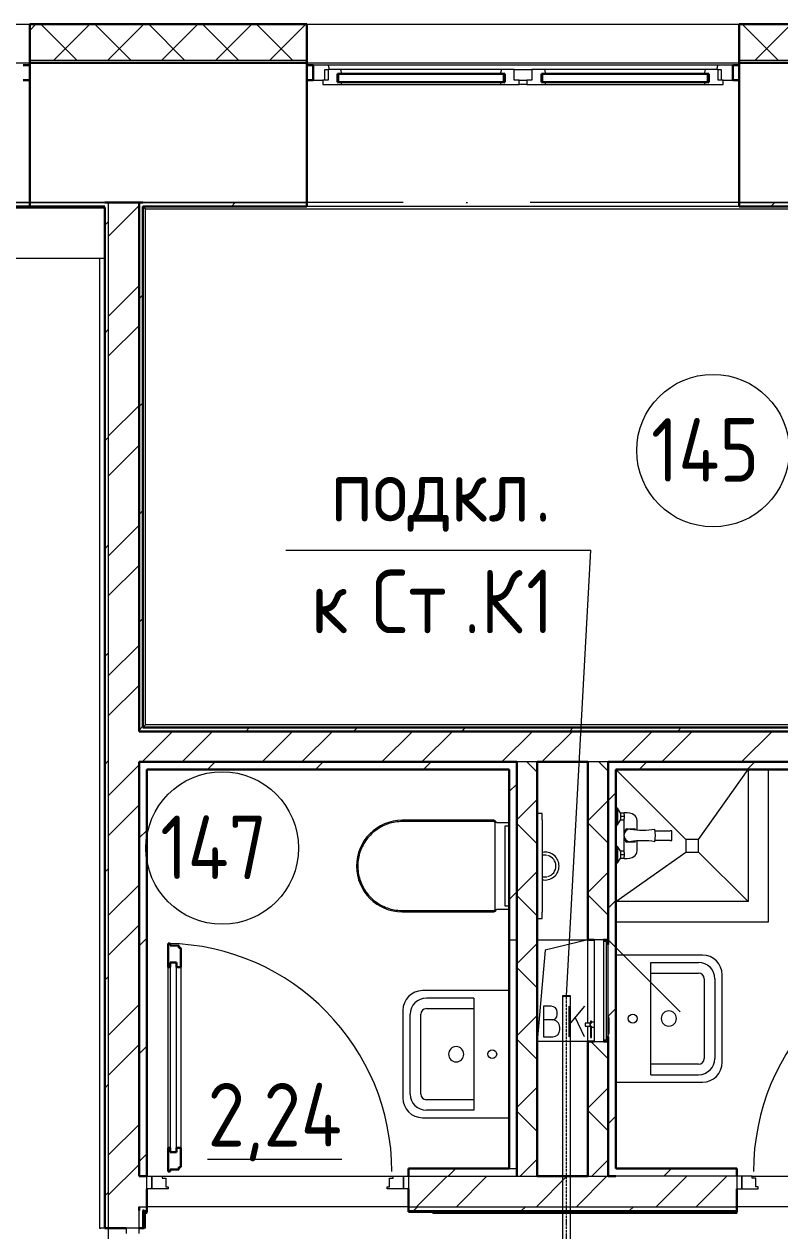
# Model space of a CAD drawing. Header units: millimetres. Extents: x -88595 to 880822, y -1054509 to -148035.
# Drawn here: x 167121 to 170093, y -239897 to -235150 of the extents above; entities that cross this region are included whole.
import ezdxf

# ---------------------------------------------------------------- set-up
doc = ezdxf.new("R2010")
doc.units = ezdxf.units.MM
doc.linetypes.add('$0$ADSK_Осевая', pattern=[14, 10, -2, 0, -2])
doc.linetypes.add('ADSK_Линия сетки', pattern=[25, 20, -2.5, 0, -2.5])
for name, color, linetype, lineweight in [('_ Окна', 7, 'Continuous', 30), ('Аннотация', 7, 'Continuous', 20), ('Двери', 7, 'Continuous', 9), ('Марки помещений', 7, 'Continuous', 20), ('Обобщенные модели', 7, 'Continuous', 18), ('Оборудование', 7, 'Continuous', 18), ('Ограждение', 7, 'Continuous', 9), ('Окна', 7, 'Continuous', 9), ('Оси', 7, 'Continuous', 9), ('Перекрытие', 7, 'Continuous', 18), ('Сантехника', 7, 'Continuous', 18), ('Стены внутренние', 7, 'Continuous', 18), ('Стены наружные', 7, 'Continuous', 18), ('Стены штриховка', 7, 'Continuous', 9), ('Трубопровод', 7, 'Continuous', 18)]:
    doc.layers.add(name, color=color, linetype=linetype, lineweight=lineweight)
doc.layers.add('Двери открывание', color=7, linetype='Continuous', lineweight=9, true_color=0xc0c0c0)
doc.layers.add('П4', color=1, linetype='Continuous')
doc.styles.add('$1$GOST Common', font='GOST_Common.ttf', dxfattribs={"width": 0.9, "height": 250})
doc.styles.add('GOST Common_3', font='GOST_Common.ttf', dxfattribs={"width": 0.9, "height": 2.5})

# ---------------------------------------------------------------- blocks, each defined once
blk = doc.blocks.new('$0$ADSK_Аннотация_Текст_сВыноской - Текст с выноской-3260329-В_Координация_1 этаж ОВ3')
at = {"layer": 'Аннотация'}
blk.add_line((-6, 0), (6, 0), dxfattribs=at)
blk = doc.blocks.new('1 этаж')
at = {"layer": 'Ограждение'}
h = blk.add_hatch(dxfattribs=at)
h.set_pattern_fill('FP_32', color=256, style=0, pattern_type=2)
h.set_pattern_definition([(0, (215933.7, 665702.34), (0, 600), []), (90, (215933.7, 665702.34), (-600, 4e-14), [])])
h.paths.add_polyline_path([(206052.7, 688487.6), (206052.7, 688492.6), (204857.7, 688492.6), (204857.7, 688487.6), (205678.3, 688487.6)])
at = {"lineweight": 18}
for p, q in [((205267.7, 689562.6), (205467.7, 689562.6)), ((205467.7, 689562.6), (205299.9, 689521.6)), ((205299.9, 689521.6), (205267.7, 689162.6)), ((205323.6, 689301.3), (205293.6, 689301.3)), ((205293.6, 689301.3), (205293.6, 689181.3)), ((205346.9, 689267.9), (205346.9, 689277.9)), ((205453.6, 689301.3), (205393.6, 689229.7)), ((205393.6, 689181.3), (205393.6, 689301.3)), ((205326.9, 689247.9), (205293.6, 689247.9)), ((205356.9, 689207.9), (205356.9, 689217.9)), ((205453.6, 689181.3), (205417.6, 689258.4)), ((205293.6, 689181.3), (205330.2, 689181.3)), ((205467.7, 689162.6), (205267.7, 689162.6))]:
    blk.add_line(p, q, dxfattribs=at)
for centre, radius, start, end in [((205323.6, 689277.9), 23.3, 0, 90), ((205326.9, 689267.9), 20, 270, 0), ((205326.9, 689217.9), 30, 0, 90), ((205330.2, 689207.9), 26.7, 270, 0)]:
    blk.add_arc(centre, radius, start, end, dxfattribs=at)
at = {"layer": '_ Окна'}
for p, q in [((203272.7, 693002.6), (203247.7, 693002.6)), ((204387.7, 693002.6), (204362.7, 693002.6)), ((204387.7, 692944.6), (204387.7, 693002.6)), ((204485.7, 692968.6), (204482.7, 692968.6)), ((204482.7, 692968.6), (204482.7, 692936.6)), ((205137.7, 692968.6), (204485.7, 692968.6)), ((204485.7, 692968.6), (204485.7, 692936.6)), ((204485.7, 692936.6), (204485.7, 692968.6)), ((205137.7, 692936.6), (205137.7, 692968.6)), ((205137.7, 692968.6), (205137.7, 692936.6)), ((205140.7, 692968.6), (205137.7, 692968.6)), ((205140.7, 692936.6), (205140.7, 692968.6)), ((205287.7, 692968.6), (205284.7, 692968.6)), ((205284.7, 692968.6), (205284.7, 692936.6)), ((205939.7, 692968.6), (205287.7, 692968.6)), ((205287.7, 692968.6), (205287.7, 692936.6)), ((205287.7, 692936.6), (205287.7, 692968.6)), ((205939.7, 692936.6), (205939.7, 692968.6)), ((205939.7, 692968.6), (205939.7, 692936.6)), ((205942.7, 692968.6), (205939.7, 692968.6)), ((205942.7, 692936.6), (205942.7, 692968.6)), ((206062.7, 693002.6), (206037.7, 693002.6)), ((206037.7, 693002.6), (206037.7, 692944.6)), ((203247.7, 692944.6), (203272.7, 692944.6)), ((204362.7, 692944.6), (204387.7, 692944.6)), ((204482.7, 692936.6), (204485.7, 692936.6)), ((204485.7, 692936.6), (205137.7, 692936.6)), ((205137.7, 692936.6), (205140.7, 692936.6)), ((205284.7, 692936.6), (205287.7, 692936.6)), ((205287.7, 692936.6), (205939.7, 692936.6)), ((205939.7, 692936.6), (205942.7, 692936.6)), ((206037.7, 692944.6), (206062.7, 692944.6))]:
    blk.add_line(p, q, dxfattribs=at)
at = {"layer": '_ Окна', "lineweight": 18}
for p, q in [((204447.2, 693002.6), (204387.7, 693002.6)), ((204387.7, 693002.6), (204387.7, 692944.6)), ((204433.7, 692944.6), (204433.7, 692985.6)), ((204433.7, 692985.6), (204445.7, 692985.6)), ((204445.7, 692985.6), (204445.7, 692944.6)), ((204496.2, 692985.6), (204445.7, 692985.6)), ((204451.7, 692985.6), (204447.2, 693002.6)), ((204482.7, 692936.6), (204482.7, 692968.6)), ((204482.7, 692968.6), (204500.7, 692968.6)), ((204500.7, 692968.6), (204496.2, 692985.6)), ((205127.3, 692985.6), (205122.7, 692968.6)), ((205122.7, 692968.6), (205140.7, 692968.6)), ((205177.7, 692985.6), (205127.3, 692985.6)), ((205140.7, 692968.6), (205140.7, 692936.6)), ((205177.7, 692944.6), (205177.7, 692985.6)), ((205247.7, 692985.6), (205247.7, 692944.6)), ((205298.2, 692985.6), (205247.7, 692985.6)), ((205284.7, 692936.6), (205284.7, 692968.6)), ((205284.7, 692968.6), (205302.7, 692968.6)), ((205302.7, 692968.6), (205298.2, 692985.6)), ((205929.3, 692985.6), (205924.7, 692968.6)), ((205924.7, 692968.6), (205942.7, 692968.6)), ((205979.7, 692985.6), (205929.3, 692985.6)), ((205942.7, 692968.6), (205942.7, 692936.6)), ((205978.3, 693002.6), (205973.7, 692985.6)), ((206037.7, 693002.6), (205978.3, 693002.6)), ((205979.7, 692944.6), (205979.7, 692985.6)), ((205979.7, 692985.6), (205991.7, 692985.6)), ((205991.7, 692985.6), (205991.7, 692944.6)), ((206037.7, 692944.6), (206037.7, 693002.6)), ((204387.7, 692944.6), (204425.7, 692944.6)), ((204445.7, 692944.6), (204425.7, 692944.6)), ((204425.7, 692944.6), (204425.7, 692927.6)), ((204425.7, 692927.6), (204481.7, 692927.6)), ((204481.7, 692927.6), (204482.7, 692928.6)), ((204500.7, 692936.6), (204482.7, 692936.6)), ((204482.7, 692928.6), (204483.7, 692927.6)), ((204483.7, 692927.6), (204498.3, 692927.6)), ((204498.3, 692927.6), (204500.7, 692936.6)), ((205140.7, 692936.6), (205122.7, 692936.6)), ((205122.7, 692936.6), (205125.1, 692927.6)), ((205125.1, 692927.6), (205139.7, 692927.6)), ((205139.7, 692927.6), (205140.7, 692928.6)), ((205140.7, 692928.6), (205141.7, 692927.6)), ((205141.7, 692927.6), (205197.7, 692927.6)), ((205197.7, 692944.6), (205177.7, 692944.6)), ((205197.7, 692927.6), (205197.7, 692944.6)), ((205247.7, 692944.6), (205227.7, 692944.6)), ((205227.7, 692944.6), (205227.7, 692927.6)), ((205227.7, 692927.6), (205283.7, 692927.6)), ((205283.7, 692927.6), (205284.7, 692928.6)), ((205302.7, 692936.6), (205284.7, 692936.6)), ((205284.7, 692928.6), (205285.7, 692927.6)), ((205285.7, 692927.6), (205300.3, 692927.6)), ((205300.3, 692927.6), (205302.7, 692936.6)), ((205942.7, 692936.6), (205924.7, 692936.6)), ((205924.7, 692936.6), (205927.1, 692927.6)), ((205927.1, 692927.6), (205941.7, 692927.6)), ((205941.7, 692927.6), (205942.7, 692928.6)), ((205942.7, 692928.6), (205943.7, 692927.6)), ((205943.7, 692927.6), (205999.7, 692927.6)), ((205999.7, 692944.6), (205979.7, 692944.6)), ((205999.7, 692927.6), (205999.7, 692944.6)), ((205999.7, 692944.6), (206037.7, 692944.6))]:
    blk.add_line(p, q, dxfattribs=at)
at = {"layer": 'Двери', "lineweight": 30}
for p, q in [((203816.7, 689548.6), (203824.7, 689548.6)), ((203816.7, 689454.6), (203816.7, 689548.6)), ((203824.7, 689548.6), (203824.7, 689539.6)), ((203824.7, 689539.6), (203858.7, 689539.6)), ((203858.7, 689539.6), (203858.7, 689530.6)), ((203858.7, 689530.6), (203866.7, 689530.6)), ((203866.7, 689530.6), (203866.7, 689454.6)), ((203825.7, 689454.6), (203816.7, 689454.6)), ((203825.7, 689472.6), (203825.7, 689454.6)), ((203849.7, 689472.6), (203825.7, 689472.6)), ((203849.7, 689454.6), (203849.7, 689472.6)), ((203866.7, 689454.6), (203849.7, 689454.6)), ((203816.7, 688650.6), (203816.7, 688744.6)), ((203825.7, 688744.6), (203816.7, 688744.6)), ((203825.7, 688726.6), (203825.7, 688744.6)), ((203849.7, 688744.6), (203849.7, 688726.6)), ((203866.7, 688744.6), (203849.7, 688744.6)), ((203866.7, 688744.6), (203866.7, 688668.6)), ((203849.7, 688726.6), (203825.7, 688726.6)), ((203824.7, 688650.6), (203816.7, 688650.6)), ((203824.7, 688659.6), (203824.7, 688650.6)), ((203858.7, 688659.6), (203824.7, 688659.6)), ((203858.7, 688668.6), (203858.7, 688659.6)), ((203866.7, 688668.6), (203858.7, 688668.6))]:
    blk.add_line(p, q, dxfattribs=at)
at = {"layer": 'Двери'}
for p, q in [((203816.7, 688744.6), (203816.7, 689454.6)), ((203825.7, 689472.6), (203825.7, 688726.6)), ((203849.7, 689472.6), (203825.7, 689472.6)), ((203849.7, 688726.6), (203849.7, 689472.6)), ((203866.7, 689454.6), (203866.7, 688744.6)), ((203825.7, 688726.6), (203849.7, 688726.6)), ((203732.7, 688632.6), (203752.7, 688632.6)), ((203732.7, 688582.6), (203732.7, 688632.6)), ((203752.7, 688632.6), (203752.7, 688582.6)), ((203752.7, 688632.6), (203793.7, 688632.6)), ((203752.7, 688582.6), (203752.7, 688632.6)), ((203793.7, 688632.6), (203793.7, 688624.6)), ((203793.7, 688624.6), (203807.7, 688624.6)), ((203807.7, 688624.6), (203807.7, 688590.6)), ((204687.7, 688624.6), (204701.7, 688624.6)), ((204687.7, 688590.6), (204687.7, 688624.6)), ((204701.7, 688624.6), (204701.7, 688632.6)), ((204701.7, 688632.6), (204742.7, 688632.6)), ((204742.7, 688632.6), (204762.7, 688632.6)), ((204742.7, 688582.6), (204742.7, 688632.6)), ((204742.7, 688632.6), (204742.7, 688582.6)), ((204762.7, 688632.6), (204762.7, 688582.6)), ((206052.7, 688632.6), (206052.7, 688582.6)), ((206072.7, 688632.6), (206052.7, 688632.6)), ((206072.7, 688582.6), (206072.7, 688632.6)), ((206113.7, 688632.6), (206072.7, 688632.6)), ((206072.7, 688632.6), (206072.7, 688582.6)), ((206113.7, 688624.6), (206113.7, 688632.6)), ((206127.7, 688624.6), (206113.7, 688624.6)), ((206127.7, 688590.6), (206127.7, 688624.6)), ((203752.7, 688582.6), (203732.7, 688582.6)), ((203816.7, 688582.6), (203752.7, 688582.6)), ((203807.7, 688590.6), (203816.7, 688590.6)), ((203816.7, 688590.6), (203816.7, 688582.6)), ((204678.7, 688590.6), (204687.7, 688590.6)), ((204678.7, 688582.6), (204678.7, 688590.6)), ((204742.7, 688582.6), (204678.7, 688582.6)), ((204762.7, 688582.6), (204742.7, 688582.6)), ((206052.7, 688582.6), (206072.7, 688582.6)), ((206072.7, 688582.6), (206136.7, 688582.6)), ((206136.7, 688590.6), (206127.7, 688590.6)), ((206136.7, 688582.6), (206136.7, 688590.6)), ((203702.7, 688427.6), (203652.7, 688427.6)), ((203652.7, 688427.6), (203652.7, 688407.6)), ((203702.7, 688407.6), (203702.7, 688427.6))]:
    blk.add_line(p, q, dxfattribs=at)
at = {"layer": 'Двери открывание'}
for centre, start, end in [((203798.7, 688650.6), 0, 88.8515), ((207016.7, 688650.6), 91.1485, 180)]:
    blk.add_arc(centre, 898, start, end, dxfattribs=at)
at = {"layer": 'Марки помещений'}
for centre in [(205959.6, 691486.9), (204029.8, 689923.6)]:
    blk.add_circle(centre, 300, dxfattribs=at)
at = {"layer": 'Обобщенные модели'}
for p, q in [((205577.7, 690232.6), (205852.7, 689957.6)), ((205902.7, 689957.6), (206097.7, 690232.6)), ((206097.7, 690232.6), (206097.7, 689712.6)), ((206177.7, 689632.6), (206177.7, 690232.6)), ((205902.7, 689957.6), (205852.7, 689957.6)), ((205852.7, 689957.6), (205852.7, 689907.6)), ((205902.7, 689907.6), (205902.7, 689957.6)), ((205577.7, 689712.6), (205852.7, 689907.6)), ((205852.7, 689907.6), (205902.7, 689907.6)), ((206097.7, 689712.6), (205902.7, 689907.6)), ((206097.7, 689712.6), (205577.7, 689712.6)), ((205577.7, 689632.6), (206177.7, 689632.6)), ((205917.7, 689502.6), (205577.7, 689502.6)), ((205715.7, 689473.2), (205902.9, 689473.2)), ((205715.7, 689032), (205715.7, 689473.2)), ((205715.7, 689431.9), (205902.9, 689431.9)), ((205925.1, 689409.6), (205925.1, 689095.6)), ((205966.4, 689409.6), (205966.4, 689095.6)), ((205995.7, 689252.7), (205995.7, 689424.6)), ((205157.7, 689362.6), (204817.7, 689362.6)), ((205019.7, 689333.2), (204832.6, 689333.2)), ((205019.7, 689333.2), (205019.7, 688892)), ((204739.7, 689284.6), (204739.7, 689112.5)), ((204769, 688955.6), (204769, 689269.6)), ((204810.3, 688955.6), (204810.3, 689269.6)), ((204832.6, 689291.9), (205019.7, 689291.9)), ((205995.7, 689080.6), (205995.7, 689252.7)), ((204739.7, 689112.5), (204739.7, 688940.6)), ((205902.9, 689073.3), (205715.7, 689073.3)), ((205715.7, 689032), (205902.9, 689032)), ((205577.7, 689002.6), (205917.7, 689002.6)), ((205019.7, 688933.3), (204832.6, 688933.3)), ((205019.7, 688892), (204832.6, 688892)), ((204817.7, 688862.6), (205157.7, 688862.6))]:
    blk.add_line(p, q, dxfattribs=at)
for centre in [(205644, 689252.6), (205091.4, 689112.6)]:
    blk.add_circle(centre, 17.5, dxfattribs=at)
at = {"layer": 'Обобщенные модели', "lineweight": 9}
for centre, radius, start, end in [((205634.2, 689973.1), 24.9, 90, 270), ((205682.8, 690270.3), 276.6, 259.8828, 280.1172), ((205547, 689973.1), 186, 352.307, 7.693), ((205682.8, 689675.8), 276.6, 79.8828, 100.1172)]:
    blk.add_arc(centre, radius, start, end, dxfattribs=at)
at = {"layer": 'Обобщенные модели'}
for centre, radius, start, end in [((205917.7, 689424.6), 78, 0, 90), ((205902.9, 689409.6), 63.6, 0, 90), ((205902.9, 689409.6), 22.3, 0, 90), ((204817.7, 689284.6), 78, 90, 180), ((204832.6, 689269.6), 63.6, 90, 180), ((204832.6, 689269.6), 22.3, 90, 180), ((205785.9, 689253), 30, 90, 270), ((205785.9, 689253), 30, 270, 90), ((204949.6, 689112.2), 30, 90, 270), ((204949.6, 689112.2), 30, 270, 90), ((205902.9, 689095.6), 63.6, 270, 0), ((205902.9, 689095.6), 22.3, 270, 0), ((205917.7, 689080.6), 78, 270, 0), ((204817.7, 688940.6), 78, 180, 270), ((204832.6, 688955.6), 63.6, 180, 270), ((204832.6, 688955.6), 22.3, 180, 270)]:
    blk.add_arc(centre, radius, start, end, dxfattribs=at)
at = {"layer": 'Обобщенные модели', "lineweight": 9}
for points, knots in [([(205610, 689978.9), (205609.8, 689978.4), (205609.6, 689977.5), (205609.4, 689975.5), (205609.3, 689974.1), (205609.3, 689973.1)], [0.8571429, 0.8571429, 0.8571429, 0.8571429, 0.8928571, 0.9285714, 1, 1, 1, 1]), ([(205611.8, 689984.1), (205611.7, 689983.9), (205611.5, 689983.5), (205611.2, 689982.6), (205610.8, 689981.8), (205610.6, 689981.1), (205610.5, 689980.9)], [0.71428571, 0.71428571, 0.71428571, 0.71428571, 0.73214286, 0.75, 0.78571429, 0.8032683, 0.8032683, 0.8032683, 0.8032683]), ([(205615.8, 689989.8), (205615.7, 689989.8), (205615.3, 689989.4), (205614.8, 689988.8), (205614.3, 689988.1), (205613.8, 689987.4), (205613.5, 689987), (205613.3, 689986.7)], [0.5266216, 0.5266216, 0.5266216, 0.5266216, 0.5357143, 0.5714286, 0.5892857, 0.6071429, 0.634202, 0.634202, 0.634202, 0.634202]), ([(205620.5, 689993.8), (205620.1, 689993.6), (205619.4, 689993.2), (205618.8, 689992.6), (205618.4, 689992.4)], [0.36280917, 0.36280917, 0.36280917, 0.36280917, 0.39285714, 0.42857143, 0.42857143, 0.42857143, 0.42857143]), ([(205626.2, 689996.7), (205626, 689996.6), (205625.4, 689996.4), (205624.3, 689995.9), (205623.4, 689995.5), (205623, 689995.3)], [0.19772091, 0.19772091, 0.19772091, 0.19772091, 0.21428571, 0.25, 0.28571429, 0.28571429, 0.28571429, 0.28571429]), ([(205609.3, 689973.1), (205609.3, 689972.1), (205609.4, 689970.6), (205609.6, 689968.7), (205609.8, 689967.7), (205610, 689967.3)], [0, 0, 0, 0, 0.0714286, 0.1071429, 0.1428571, 0.1428571, 0.1428571, 0.1428571]), ([(205610.5, 689965.2), (205610.6, 689965), (205610.8, 689964.4), (205611.2, 689963.5), (205611.5, 689962.7), (205611.7, 689962.3), (205611.8, 689962.1)], [0.1967317, 0.1967317, 0.1967317, 0.1967317, 0.21428571, 0.25, 0.26785714, 0.28571429, 0.28571429, 0.28571429, 0.28571429]), ([(205613.3, 689959.4), (205613.5, 689959.2), (205613.8, 689958.7), (205614.3, 689958.1), (205614.7, 689957.5), (205615.1, 689957), (205615.5, 689956.6), (205615.7, 689956.4), (205615.8, 689956.3)], [0.365798, 0.365798, 0.365798, 0.365798, 0.3928571, 0.4107143, 0.4285714, 0.4464286, 0.4642857, 0.4733784, 0.4733784, 0.4733784, 0.4733784]), ([(205618.4, 689953.8), (205618.8, 689953.5), (205619.4, 689953), (205620.1, 689952.5), (205620.5, 689952.3)], [0.57142857, 0.57142857, 0.57142857, 0.57142857, 0.60714286, 0.63719083, 0.63719083, 0.63719083, 0.63719083]), ([(205623, 689950.8), (205623.4, 689950.6), (205624.3, 689950.2), (205625.4, 689949.8), (205626, 689949.5), (205626.2, 689949.5)], [0.71428571, 0.71428571, 0.71428571, 0.71428571, 0.75, 0.78571429, 0.80227909, 0.80227909, 0.80227909, 0.80227909])]:
    blk.add_open_spline(points, degree=3, knots=knots, dxfattribs=at)
for points in [[(205634.2, 689998), (205632.2, 689998), (205630.2, 689997.7), (205628.4, 689997.3)], [(205628.4, 689948.8), (205630.2, 689948.4), (205632.2, 689948.2), (205634.2, 689948.2)]]:
    blk.add_open_spline(points, degree=3, dxfattribs=at)
at = {"layer": 'Оборудование'}
for p, q in [((205529.1, 689562.6), (205492.7, 689562.6)), ((205492.7, 689562.6), (205492.7, 689162.6)), ((205530, 689163.5), (205530, 689561.7)), ((205539.8, 689555.6), (205530, 689555.6)), ((205540.7, 689170.6), (205540.7, 689554.6)), ((205547.7, 689562.6), (205830.6, 689279.8)), ((205547.7, 689543.6), (205542.2, 689543.6)), ((205547.7, 689181.6), (205547.7, 689543.6)), ((205474.9, 689235.2), (205457.4, 689235.2)), ((205457.4, 689235.2), (205457.4, 689223)), ((205457.4, 689223), (205474.9, 689223)), ((205476.8, 689237.2), (205474.9, 689235.2)), ((205474.9, 689235.2), (205474.9, 689223)), ((205474.9, 689223), (205476.8, 689221)), ((205492.7, 689238.8), (205476.8, 689238.8)), ((205476.8, 689238.8), (205476.8, 689219.5)), ((205476.8, 689219.5), (205492.7, 689219.5)), ((205482.3, 689242.2), (205477.3, 689242.2)), ((205477.3, 689242.2), (205477.3, 689233.9)), ((205477.3, 689224.3), (205477.3, 689178.5)), ((205482.3, 689233.9), (205482.3, 689242.2)), ((205482.3, 689178.5), (205482.3, 689224.3)), ((205549.7, 689259.1), (205547.7, 689259.1)), ((205549.7, 689255.1), (205549.7, 689259.1)), ((205549.7, 689255.1), (205549.7, 689194.6)), ((205477.3, 689178.5), (205482.3, 689178.5)), ((205530, 689169.6), (205539.8, 689169.6)), ((205542.2, 689181.6), (205547.7, 689181.6)), ((205547.7, 689190.6), (205549.7, 689190.6)), ((205549.7, 689190.6), (205549.7, 689194.6)), ((205492.7, 689162.6), (205529.1, 689162.6))]:
    blk.add_line(p, q, dxfattribs=at)
for points, knots in [([(205530, 689561.7), (205530, 689561.8), (205530, 689561.9), (205529.9, 689562.1), (205529.8, 689562.2), (205529.7, 689562.4), (205529.5, 689562.5), (205529.3, 689562.6), (205529.2, 689562.6), (205529.1, 689562.6)], [-1, -1, -1, -1, -0.833333, -0.75, -0.583333, -0.458333, -0.333333, -0.166667, 0, 0, 0, 0]), ([(205540.7, 689554.6), (205540.7, 689554.7), (205540.7, 689554.9), (205540.6, 689555), (205540.6, 689555.1), (205540.5, 689555.2), (205540.4, 689555.4), (205540.2, 689555.5), (205540, 689555.6), (205539.8, 689555.6), (205539.8, 689555.6)], [-1, -1, -1, -1, -0.833333, -0.75, -0.666667, -0.583333, -0.458333, -0.333333, -0.166667, 0, 0, 0, 0]), ([(205542.2, 689543.6), (205542.1, 689543.6), (205541.9, 689543.6), (205541.7, 689543.7), (205541.5, 689543.8), (205541.3, 689543.9), (205541.2, 689544.1), (205541, 689544.2), (205540.9, 689544.4), (205540.8, 689544.5), (205540.7, 689544.8), (205540.7, 689545), (205540.7, 689545.1)], [-1, -1, -1, -1, -0.833333, -0.75, -0.666667, -0.583333, -0.5, -0.416667, -0.333333, -0.25, -0.166667, 0, 0, 0, 0]), ([(205539.8, 689169.6), (205539.8, 689169.6), (205540, 689169.6), (205540.2, 689169.7), (205540.4, 689169.8), (205540.5, 689170), (205540.6, 689170.1), (205540.6, 689170.2), (205540.7, 689170.4), (205540.7, 689170.5), (205540.7, 689170.6)], [0, 0, 0, 0, 0.166667, 0.333333, 0.458333, 0.583333, 0.666667, 0.75, 0.833333, 1, 1, 1, 1]), ([(205540.7, 689180.1), (205540.7, 689180.2), (205540.7, 689180.4), (205540.8, 689180.7), (205540.9, 689180.8), (205541, 689181), (205541.2, 689181.2), (205541.3, 689181.3), (205541.5, 689181.4), (205541.7, 689181.5), (205541.9, 689181.6), (205542.1, 689181.6), (205542.2, 689181.6)], [0, 0, 0, 0, 0.166667, 0.25, 0.333333, 0.416667, 0.5, 0.583333, 0.666667, 0.75, 0.833333, 1, 1, 1, 1]), ([(205529.1, 689162.6), (205529.2, 689162.6), (205529.3, 689162.6), (205529.5, 689162.7), (205529.7, 689162.8), (205529.8, 689163), (205529.9, 689163.1), (205530, 689163.3), (205530, 689163.4), (205530, 689163.5)], [0, 0, 0, 0, 0.166667, 0.333333, 0.458333, 0.583333, 0.708333, 0.833333, 1, 1, 1, 1])]:
    blk.add_open_spline(points, degree=3, knots=knots, dxfattribs=at)
at = {"layer": 'Ограждение'}
for p, q in [((201522.7, 692462.6), (203272.7, 692462.6)), ((203717.7, 692447.6), (203727.7, 692437.6)), ((203727.7, 692437.6), (208957.7, 692437.6)), ((203727.7, 690407.6), (203727.7, 692437.6)), ((203567.7, 692242.6), (194837.7, 692242.6)), ((203547.7, 692242.6), (203547.7, 688427.6)), ((203717.7, 690397.6), (203727.7, 690407.6)), ((207482.7, 690407.6), (203727.7, 690407.6)), ((203727.7, 688487.6), (203722.7, 688492.6)), ((203727.7, 688427.6), (203727.7, 688487.6)), ((203727.7, 688487.6), (203732.7, 688487.6)), ((203732.7, 688492.6), (203732.7, 688487.6)), ((204857.7, 688487.6), (204857.7, 688492.6)), ((204857.7, 688487.6), (206052.7, 688487.6)), ((206052.7, 688492.6), (206052.7, 688487.6)), ((203547.7, 688427.6), (203552.7, 688427.6)), ((203567.7, 688427.6), (203552.7, 688427.6)), ((203727.7, 688427.6), (203722.7, 688427.6))]:
    blk.add_line(p, q, dxfattribs=at)
at = {"layer": 'Окна'}
for p, q in [((205978.3, 693002.6), (204447.2, 693002.6)), ((205127.3, 692985.6), (204496.2, 692985.6)), ((205177.7, 692985.6), (205247.7, 692985.6)), ((205929.3, 692985.6), (205298.2, 692985.6)), ((204481.7, 692927.6), (204483.7, 692927.6)), ((204498.3, 692927.6), (205125.1, 692927.6)), ((205139.7, 692927.6), (205141.7, 692927.6)), ((205197.7, 692944.6), (205227.7, 692944.6)), ((205227.7, 692927.6), (205197.7, 692927.6)), ((205283.7, 692927.6), (205285.7, 692927.6)), ((205300.3, 692927.6), (205927.1, 692927.6)), ((205941.7, 692927.6), (205943.7, 692927.6))]:
    blk.add_line(p, q, dxfattribs=at)
at = {"layer": 'Оси', "linetype": 'ADSK_Линия сетки', "ltscale": 100}
blk.add_line((247242.7, 692462.6), (175520.4, 692462.6), dxfattribs=at)
at = {"layer": 'Перекрытие', "color": 49, "ltscale": 100, "true_color": 0x464646}
for p, q in [((205267.7, 689562.6), (205467.7, 689562.6)), ((205467.7, 689162.6), (205267.7, 689162.6))]:
    blk.add_line(p, q, dxfattribs=at)
at = {"layer": 'Сантехника'}
for p, q in [((205584, 690080.1), (205577.7, 690080.1)), ((205597.7, 690059.6), (205584, 690080.1)), ((205584, 690080.1), (205584, 690015.1)), ((205097.7, 690032.6), (204737.7, 690032.6)), ((205097.7, 690027.6), (204737.7, 690027.6)), ((205584, 690015.1), (205597.7, 690035.6)), ((205597.7, 690047.6), (205597.7, 690062.6)), ((205597.7, 690062.6), (205610.7, 690062.6)), ((205597.7, 690032.6), (205597.7, 690047.6)), ((205610.7, 690047.6), (205597.7, 690047.6)), ((205610.7, 690032.6), (205597.7, 690032.6)), ((205610.7, 690055.5), (205610.8, 690062.5)), ((205610.7, 690055.5), (205610.7, 690047.6)), ((205610.7, 690047.6), (205610.7, 690039.7)), ((205610.7, 689990.6), (205610.7, 690039.7)), ((205660.9, 689995.6), (205660.9, 690031.7)), ((205102.7, 689682.6), (205102.7, 690022.6)), ((205157.7, 690022.6), (205107.7, 690022.6)), ((205142.7, 689694.4), (205142.7, 690010.8)), ((205142.7, 690010.8), (205157.7, 690010.8)), ((205577.7, 690015.1), (205584, 690015.1)), ((205610.7, 689990.6), (205615.1, 689990.6)), ((205610.7, 689980.9), (205610.7, 689990.6)), ((205618.3, 689999.1), (205652.4, 689999.1)), ((205628.6, 689997.2), (205618.3, 689999.1)), ((205652.4, 689999.1), (205641.6, 689997.3)), ((205731.9, 689990.6), (205790.5, 689990.6)), ((205797.7, 689990.6), (205790.5, 689990.6)), ((205797.7, 689953.4), (205797.7, 689990.6)), ((205584.1, 689930.1), (205577.7, 689930.1)), ((205597.7, 689909.6), (205584.1, 689930.1)), ((205584.1, 689930.1), (205584.1, 689865.1)), ((205610.7, 689953.4), (205610.7, 689965.2)), ((205616, 689953.4), (205610.7, 689953.4)), ((205610.7, 689905.5), (205610.7, 689953.4)), ((205618.3, 689946.7), (205631, 689948.6)), ((205652.4, 689946.7), (205618.3, 689946.7)), ((205652.4, 689946.7), (205638.6, 689948.6)), ((205660.9, 689913.2), (205660.9, 689950.5)), ((205790.5, 689953.4), (205731.7, 689953.4)), ((205790.5, 689953.4), (205797.7, 689953.4)), ((205584.1, 689865.1), (205597.7, 689885.6)), ((205597.7, 689897.6), (205597.7, 689912.6)), ((205597.7, 689912.6), (205610.7, 689912.6)), ((205597.7, 689882.6), (205597.7, 689897.6)), ((205597.7, 689897.6), (205610.7, 689897.6)), ((205610.7, 689882.6), (205597.7, 689882.6)), ((205610.7, 689905.5), (205610.7, 689897.6)), ((205610.7, 689897.6), (205610.7, 689889.7)), ((205610.8, 689882.4), (205610.7, 689889.7)), ((205577.7, 689865.1), (205584.1, 689865.1)), ((205157.7, 689694.4), (205142.7, 689694.4)), ((204737.7, 689677.6), (205097.7, 689677.6)), ((204737.7, 689672.6), (205097.7, 689672.6)), ((205107.7, 689682.6), (205157.7, 689682.6))]:
    blk.add_line(p, q, dxfattribs=at)
at = {"layer": 'Сантехника', "lineweight": 9}
for p, q in [((205287.7, 690059.4), (205267.7, 690059.4)), ((205287.7, 690034.4), (205287.7, 690059.4)), ((205287.7, 690034.4), (205287.7, 689670.9)), ((205267.7, 689645.9), (205287.7, 689645.9)), ((205287.7, 689645.9), (205287.7, 689670.9))]:
    blk.add_line(p, q, dxfattribs=at)
at = {"layer": 'Сантехника', "flags": 128}
for points in [[(204737.7, 690027.6), (204730.7, 690027.5), (204723.7, 690027), (204716.8, 690026.3), (204709.8, 690025.4), (204702.9, 690024.1), (204696.1, 690022.6), (204689.3, 690020.8), (204682.7, 690018.7), (204676.1, 690016.4), (204669.6, 690013.8), (204663.2, 690010.9), (204656.9, 690007.8), (204650.8, 690004.5), (204644.8, 690000.9), (204638.9, 689997), (204633.2, 689993), (204627.7, 689988.7), (204622.3, 689984.2), (204617.1, 689979.5), (204612.2, 689974.5), (204607.4, 689969.4), (204602.8, 689964.1), (204598.5, 689958.6), (204594.4, 689953), (204590.5, 689947.2), (204586.8, 689941.2), (204583.4, 689935.1), (204580.2, 689928.8), (204577.3, 689922.5), (204574.6, 689916), (204572.2, 689909.4), (204570.1, 689902.8), (204568.2, 689896), (204566.6, 689889.2), (204565.3, 689882.3), (204564.2, 689875.4), (204563.4, 689868.5), (204562.9, 689861.5), (204562.7, 689854.5), (204562.8, 689847.5), (204563.1, 689840.5), (204563.8, 689833.5), (204564.7, 689826.6), (204565.8, 689819.7), (204567.3, 689812.8), (204569, 689806.1), (204571, 689799.4), (204573.3, 689792.7), (204575.8, 689786.2), (204578.6, 689779.8), (204581.6, 689773.5), (204584.9, 689767.3), (204588.4, 689761.3), (204592.2, 689755.4), (204596.2, 689749.6), (204600.5, 689744), (204604.9, 689738.6), (204609.6, 689733.4), (204614.4, 689728.4), (204619.5, 689723.6), (204624.8, 689718.9), (204630.2, 689714.5), (204635.8, 689710.3), (204641.6, 689706.4), (204647.5, 689702.6), (204653.6, 689699.2), (204659.8, 689695.9), (204666.1, 689692.9), (204672.5, 689690.2), (204679.1, 689687.7), (204685.7, 689685.5), (204692.5, 689683.6), (204699.2, 689681.9), (204706.1, 689680.5), (204713, 689679.4), (204720, 689678.5), (204726.9, 689677.9), (204733.9, 689677.6), (204737.7, 689677.6)], [(205102.7, 690022.6), (205102.7, 690022.8), (205102.7, 690023), (205102.7, 690023.2), (205102.6, 690023.4), (205102.6, 690023.6), (205102.6, 690023.8), (205102.5, 690024), (205102.5, 690024.2), (205102.4, 690024.4), (205102.3, 690024.6), (205102.2, 690024.7), (205102.1, 690024.9), (205102.1, 690025.1), (205101.9, 690025.3), (205101.8, 690025.4), (205101.7, 690025.6), (205101.6, 690025.7), (205101.5, 690025.9), (205101.3, 690026), (205101.2, 690026.2), (205101, 690026.3), (205100.9, 690026.5), (205100.7, 690026.6), (205100.6, 690026.7), (205100.4, 690026.8), (205100.2, 690026.9), (205100.1, 690027), (205099.9, 690027.1), (205099.7, 690027.2), (205099.5, 690027.3), (205099.3, 690027.3), (205099.1, 690027.4), (205099, 690027.4), (205098.8, 690027.5), (205098.6, 690027.5), (205098.4, 690027.6), (205098.2, 690027.6), (205098, 690027.6), (205097.8, 690027.6), (205097.7, 690027.6)], [(205097.7, 689677.6), (205097.9, 689677.6), (205098.1, 689677.6), (205098.3, 689677.6), (205098.5, 689677.7), (205098.7, 689677.7), (205098.9, 689677.7), (205099.1, 689677.8), (205099.3, 689677.9), (205099.5, 689677.9), (205099.7, 689678), (205099.8, 689678.1), (205100, 689678.2), (205100.2, 689678.3), (205100.4, 689678.4), (205100.5, 689678.5), (205100.7, 689678.6), (205100.9, 689678.7), (205101, 689678.8), (205101.2, 689679), (205101.3, 689679.1), (205101.4, 689679.3), (205101.6, 689679.4), (205101.7, 689679.6), (205101.8, 689679.7), (205101.9, 689679.9), (205102, 689680.1), (205102.1, 689680.2), (205102.2, 689680.4), (205102.3, 689680.6), (205102.4, 689680.8), (205102.4, 689681), (205102.5, 689681.2), (205102.6, 689681.4), (205102.6, 689681.6), (205102.6, 689681.8), (205102.7, 689682), (205102.7, 689682.2), (205102.7, 689682.4), (205102.7, 689682.6), (205102.7, 689682.6)]]:
    blk.add_lwpolyline(points, dxfattribs=at)
at = {"layer": 'Сантехника', "lineweight": 9, "flags": 128}
for points in [[(205299.2, 689895.3), (205299.1, 689895.3), (205299, 689895.3), (205298.8, 689895.3), (205298.6, 689895.3), (205298.3, 689895.3), (205297.9, 689895.3), (205297.4, 689895.3), (205296.9, 689895.3), (205296.3, 689895.3), (205295.6, 689895.3), (205294.9, 689895.3), (205294.1, 689895.3), (205293.2, 689895.3), (205292.3, 689895.3), (205291.3, 689895.3), (205290.3, 689895.3), (205289.1, 689895.3), (205288, 689895.3)], [(205288.8, 689809.9), (205290, 689809.9), (205291, 689809.9), (205292, 689809.9), (205293, 689809.9), (205293.8, 689809.9), (205294.7, 689809.9), (205295.4, 689809.9), (205296.1, 689809.9), (205296.7, 689809.9), (205297.3, 689809.9), (205297.8, 689809.9), (205298.2, 689809.9), (205298.5, 689809.9), (205298.8, 689809.9), (205299, 689809.9), (205299.1, 689809.9), (205299.2, 689809.9), (205299.2, 689809.9)]]:
    blk.add_lwpolyline(points, dxfattribs=at)
at = {"layer": 'Сантехника'}
for centre, radius, start, end in [((204737.7, 689852.6), 180, 90, 270), ((204737.7, 689852.6), 175, 90, 90.9078), ((204737.7, 689852.6), 175, 90, 90.9078), ((205097.7, 690022.6), 10, 0, 90), ((205097.7, 690022.6), 5, 60, 90), ((205097.7, 690022.6), 5, 60, 90), ((205097.7, 690022.6), 5, 60, 75), ((205097.7, 690022.6), 5, 0, 30), ((205097.7, 690022.6), 5, 0, 30), ((205097.7, 690022.6), 5, 0, 30), ((204737.7, 689852.6), 175, 269.0922, 270), ((204737.7, 689852.6), 175, 269.0922, 270), ((205097.7, 689682.6), 10, 270, 0), ((205097.7, 689682.6), 5, 270, 300), ((205097.7, 689682.6), 5, 270, 300), ((205097.7, 689682.6), 5, 285, 300), ((205097.7, 689682.6), 5, 330, 0), ((205097.7, 689682.6), 5, 330, 0), ((205097.7, 689682.6), 5, 330, 0)]:
    blk.add_arc(centre, radius, start, end, dxfattribs=at)
at = {"layer": 'Сантехника', "lineweight": 9}
for radius, start, end in [(55, 0, 102.0258), (42.7, 80.5014, 92.7572), (42.7, 87.4662, 90), (42.7, 0, 75), (55, 257.9742, 0), (42.7, 285, 0), (42.7, 265.8024, 267.7583), (42.7, 270, 279.1301), (42.7, 270, 272.0828)]:
    blk.add_arc((205299.2, 689852.6), radius, start, end, dxfattribs=at)
at = {"layer": 'Сантехника'}
for points in [[(205660.9, 690031.7), (205660.9, 690052.2), (205644.2, 690062.5), (205610.8, 690062.5)], [(205613.4, 689986.9), (205613.9, 689988.1), (205614.4, 689989.3), (205615.1, 689990.6)], [(205614, 689990.6), (205614.6, 689992.1), (205615.9, 689995.1), (205617.5, 689997.9), (205618.3, 689999.1)], [(205652.4, 689999.1), (205653, 689998.2), (205653.5, 689997.3), (205654.1, 689996.2)], [(205616, 689953.4), (205614.8, 689955.5), (205613.8, 689957.7), (205613, 689960)], [(205618.3, 689946.7), (205617.6, 689947.7), (205616.4, 689950), (205615.3, 689952.3), (205614.8, 689953.4)], [(205654.3, 689950), (205653.7, 689948.9), (205653, 689947.7), (205652.4, 689946.7)], [(205610.8, 689882.4), (205644.2, 689882.4), (205660.9, 689892.7), (205660.9, 689913.2)]]:
    blk.add_open_spline(points, degree=3, dxfattribs=at)
at = {"layer": 'Стены внутренние'}
for p, q in [((201522.7, 693164.6), (203272.7, 693164.6)), ((204362.7, 693164.6), (206062.7, 693164.6)), ((201522.7, 693012.6), (203272.7, 693012.6)), ((204362.7, 693012.6), (206062.7, 693012.6)), ((203272.7, 692462.6), (203567.7, 692462.6)), ((203717.7, 692462.6), (204362.7, 692462.6)), ((206062.7, 692462.6), (207182.7, 692462.6))]:
    blk.add_line(p, q, dxfattribs=at)
at = {"layer": 'Стены внутренние', "lineweight": 30}
for p, q in [((204362.7, 693164.6), (203272.7, 693164.6)), ((203272.7, 693164.6), (203272.7, 693022.6)), ((204362.7, 693022.6), (204362.7, 693164.6)), ((207182.7, 693164.6), (206062.7, 693164.6)), ((206062.7, 693164.6), (206062.7, 693022.6)), ((204362.7, 693012.6), (203272.7, 693012.6)), ((203272.7, 693012.6), (203272.7, 692462.6)), ((204362.7, 692462.6), (204362.7, 693012.6)), ((207182.7, 693012.6), (206062.7, 693012.6)), ((206062.7, 693012.6), (206062.7, 692462.6)), ((203567.7, 692462.6), (203582.7, 692462.6))]:
    blk.add_line(p, q, dxfattribs=at)
at = {"layer": 'Стены внутренние', "linetype": 'Continuous', "lineweight": 9}
for p, q in [((203274.7, 693141.3), (203296, 693162.6)), ((203457.7, 693022.6), (203317.7, 693162.6)), ((203368.1, 693022.6), (203508.1, 693162.6)), ((203669.8, 693022.6), (203529.8, 693162.6)), ((203580.3, 693022.6), (203720.3, 693162.6)), ((203881.9, 693022.6), (203741.9, 693162.6)), ((203792.4, 693022.6), (203932.4, 693162.6)), ((204094.1, 693022.6), (203954.1, 693162.6)), ((204004.5, 693022.6), (204144.5, 693162.6)), ((204010.4, 693162.6), (204009.2, 693164.6)), ((204306.2, 693022.6), (204166.2, 693162.6)), ((204216.7, 693022.6), (204356.7, 693162.6)), ((206215.4, 693022.6), (206075.4, 693162.6)), ((206125.9, 693022.6), (206265.9, 693162.6)), ((203274.7, 693064.7), (203272.7, 693061.2))]:
    blk.add_line(p, q, dxfattribs=at)
at = {"layer": 'Стены наружные', "lineweight": 30}
for p, q in [((203272.7, 693022.6), (203272.7, 693012.6)), ((204362.7, 693012.6), (204362.7, 693022.6)), ((206062.7, 693022.6), (206062.7, 693012.6)), ((203567.7, 692447.6), (194837.7, 692447.6)), ((203272.7, 692462.6), (203272.7, 692447.6)), ((203582.7, 692462.6), (203567.7, 692462.6)), ((203717.7, 692462.6), (203582.7, 692462.6)), ((203702.7, 690382.6), (203702.7, 692462.6)), ((203717.7, 690397.6), (203717.7, 692447.6)), ((203717.7, 692447.6), (204362.7, 692447.6)), ((204362.7, 692447.6), (204362.7, 692462.6)), ((206062.7, 692462.6), (206062.7, 692447.6)), ((206062.7, 692447.6), (207182.7, 692447.6)), ((194837.7, 692442.6), (203567.7, 692442.6)), ((203567.7, 692442.6), (203567.7, 688427.6)), ((207457.7, 690382.6), (203702.7, 690382.6)), ((207472.7, 690397.6), (203717.7, 690397.6)), ((203702.7, 688632.6), (203702.7, 690262.6)), ((203702.7, 690262.6), (205187.7, 690262.6)), ((205187.7, 690262.6), (205187.7, 688632.6)), ((205267.7, 690262.6), (205467.7, 690262.6)), ((205267.7, 688632.6), (205267.7, 690262.6)), ((205467.7, 690262.6), (205467.7, 689562.6)), ((205547.7, 690262.6), (207337.7, 690262.6)), ((205547.7, 690262.6), (205547.7, 689543.6)), ((203732.7, 690232.6), (205157.7, 690232.6)), ((203732.7, 688632.6), (203732.7, 690232.6)), ((205157.7, 690232.6), (205157.7, 688662.6)), ((205577.7, 690232.6), (207307.7, 690232.6)), ((205577.7, 688662.6), (205577.7, 690232.6)), ((205467.7, 689562.6), (205492.7, 689562.6)), ((205529.3, 689562.6), (205547.7, 689562.6)), ((205547.7, 689181.6), (205547.7, 688632.6)), ((205492.7, 689162.6), (205467.7, 689162.6)), ((205467.7, 689162.6), (205467.7, 688632.6)), ((205547.7, 689162.6), (205529.3, 689162.6)), ((205157.7, 688662.6), (204762.7, 688662.6)), ((204762.7, 688662.6), (204762.7, 688632.6)), ((206052.7, 688662.6), (205577.7, 688662.6)), ((206052.7, 688632.6), (206052.7, 688662.6)), ((203732.7, 688632.6), (203702.7, 688632.6)), ((205467.7, 688632.6), (205267.7, 688632.6)), ((205577.7, 688632.6), (205547.7, 688632.6)), ((203732.7, 688492.6), (203732.7, 688582.6)), ((204762.7, 688582.6), (204762.7, 688492.6)), ((206052.7, 688492.6), (206052.7, 688582.6)), ((203702.7, 688497.6), (203702.7, 688512.6)), ((203717.7, 688497.6), (203722.7, 688497.6)), ((203722.7, 688427.6), (203722.7, 688492.6)), ((203722.7, 688492.6), (203732.7, 688492.6)), ((204762.7, 688492.6), (206052.7, 688492.6)), ((203567.7, 688427.6), (203652.7, 688427.6)), ((203702.7, 688427.6), (203722.7, 688427.6))]:
    blk.add_line(p, q, dxfattribs=at)
at = {"layer": 'Стены наружные', "linetype": 'Continuous', "lineweight": 9}
for p, q in [((203582.7, 692330.7), (203702.7, 692450.7)), ((204065.9, 692447.6), (204080.9, 692462.6)), ((206187.2, 692447.6), (206202.2, 692462.6)), ((203567.7, 692373.7), (203582.7, 692388.7)), ((203582.7, 692016.4), (203702.7, 692136.4)), ((203702.7, 692084.4), (203717.7, 692099.4)), ((203582.7, 691859.2), (203702.7, 691979.2)), ((203567.7, 691949.4), (203582.7, 691964.4)), ((203582.7, 691544.9), (203702.7, 691664.9)), ((203702.7, 691660.1), (203717.7, 691675.1)), ((203567.7, 691525.1), (203582.7, 691540.1)), ((203582.7, 691387.7), (203702.7, 691507.7)), ((203702.7, 691235.9), (203717.7, 691250.9)), ((203582.7, 691073.4), (203702.7, 691193.4)), ((203567.7, 691100.9), (203582.7, 691115.9)), ((203582.7, 690916.3), (203702.7, 691036.3)), ((203702.7, 690811.6), (203717.7, 690826.6)), ((203567.7, 690676.6), (203582.7, 690691.6)), ((203582.7, 690602), (203702.7, 690722)), ((203582.7, 690444.8), (203702.7, 690564.8)), ((203702.7, 690387.3), (203717.7, 690402.3)), ((203714.8, 690262.6), (203834.8, 690382.6)), ((203872, 690262.6), (203992, 690382.6)), ((204122.2, 690382.6), (204137.2, 690397.6)), ((204186.3, 690262.6), (204306.3, 690382.6)), ((204343.4, 690262.6), (204463.4, 690382.6)), ((204546.5, 690382.6), (204561.5, 690397.6)), ((204657.7, 690262.6), (204777.7, 690382.6)), ((204814.9, 690262.6), (204934.9, 690382.6)), ((204970.8, 690382.6), (204985.8, 690397.6)), ((205129.2, 690262.6), (205249.2, 690382.6)), ((205286.4, 690262.6), (205406.4, 690382.6)), ((205395, 690382.6), (205410, 690397.6)), ((205600.7, 690262.6), (205720.7, 690382.6)), ((205757.8, 690262.6), (205877.8, 690382.6)), ((205819.3, 690382.6), (205834.3, 690397.6)), ((206072.1, 690262.6), (206192.1, 690382.6)), ((203567.7, 690252.3), (203582.7, 690267.3)), ((203972.2, 690232.6), (204002.2, 690262.6)), ((204396.5, 690232.6), (204426.5, 690262.6)), ((204820.8, 690232.6), (204850.8, 690262.6)), ((205267.7, 690222.6), (205227.7, 690262.6)), ((205547.7, 690225.4), (205510.6, 690262.6)), ((205669.3, 690232.6), (205699.3, 690262.6)), ((206093.6, 690232.6), (206123.6, 690262.6)), ((203582.7, 690130.5), (203702.7, 690250.5)), ((205157.7, 690145.3), (205187.7, 690175.3)), ((205547.7, 690111), (205577.7, 690141)), ((203582.7, 689973.4), (203702.7, 690093.4)), ((205187.7, 690033.9), (205267.7, 690113.9)), ((205467.7, 690031), (205547.7, 690111)), ((203702.7, 689963.1), (203732.7, 689993.1)), ((205267.7, 689939.8), (205187.7, 690019.8)), ((205547.7, 689942.6), (205467.7, 690022.6)), ((203567.7, 689828.1), (203582.7, 689843.1)), ((205187.7, 689751), (205267.7, 689831)), ((205467.7, 689748.2), (205547.7, 689828.2)), ((203582.7, 689659), (203702.7, 689779)), ((205157.7, 689721), (205187.7, 689751)), ((205547.7, 689659.8), (205467.7, 689739.8)), ((205267.7, 689656.9), (205187.7, 689736.9)), ((205547.7, 689686.7), (205577.7, 689716.7)), ((203582.7, 689501.9), (203702.7, 689621.9)), ((203702.7, 689538.8), (203732.7, 689568.8)), ((205187.7, 689468.2), (205267.7, 689548.2)), ((203567.7, 689403.8), (203582.7, 689418.8)), ((205267.7, 689374.1), (205187.7, 689454.1)), ((203582.7, 689187.6), (203702.7, 689307.6)), ((205187.7, 689185.3), (205267.7, 689265.3)), ((205547.7, 689262.5), (205577.7, 689292.5)), ((205267.7, 689091.2), (205187.7, 689171.2)), ((203582.7, 689030.4), (203702.7, 689150.4)), ((203702.7, 689114.5), (203732.7, 689144.5)), ((205547.7, 689094.1), (205479.2, 689162.6)), ((203567.7, 688979.5), (203582.7, 688994.5)), ((205187.7, 688902.5), (205267.7, 688982.5)), ((205467.7, 688899.6), (205547.7, 688979.6)), ((205267.7, 688808.4), (205187.7, 688888.4)), ((205547.7, 688811.2), (205467.7, 688891.2)), ((205547.7, 688838.2), (205577.7, 688868.2)), ((203582.7, 688716.1), (203702.7, 688836.1)), ((203702.7, 688690.3), (203732.7, 688720.3)), ((205200.7, 688632.6), (205267.7, 688699.6)), ((205483.5, 688632.6), (205547.7, 688696.8)), ((203582.7, 688559), (203702.7, 688679)), ((204917.8, 688632.6), (204947.8, 688662.6)), ((205766.4, 688632.6), (205796.4, 688662.6)), ((204793.6, 688512.6), (204913.6, 688632.6)), ((204950.7, 688512.6), (205070.7, 688632.6)), ((205265.1, 688512.6), (205385.1, 688632.6)), ((205422.2, 688512.6), (205542.2, 688632.6)), ((205736.5, 688512.6), (205856.5, 688632.6)), ((205893.7, 688512.6), (206013.7, 688632.6)), ((203567.7, 688555.3), (203582.7, 688570.3)), ((204782.8, 688497.6), (204797.8, 688512.6)), ((205207.1, 688497.6), (205222.1, 688512.6)), ((205631.4, 688497.6), (205646.4, 688512.6)), ((203717.7, 688493.1), (203722.2, 688497.6)), ((204777.8, 688492.6), (204782.8, 688497.6)), ((204848.5, 688492.6), (204853.5, 688497.6)), ((204919.3, 688492.6), (204924.3, 688497.6)), ((204990, 688492.6), (204995, 688497.6)), ((205060.7, 688492.6), (205065.7, 688497.6)), ((205131.4, 688492.6), (205136.4, 688497.6)), ((205202.1, 688492.6), (205207.1, 688497.6)), ((205272.8, 688492.6), (205277.8, 688497.6)), ((205343.5, 688492.6), (205348.5, 688497.6)), ((205414.2, 688492.6), (205419.2, 688497.6)), ((205484.9, 688492.6), (205489.9, 688497.6)), ((205555.6, 688492.6), (205560.6, 688497.6)), ((205626.4, 688492.6), (205631.4, 688497.6)), ((205697.1, 688492.6), (205702.1, 688497.6)), ((205767.8, 688492.6), (205772.8, 688497.6)), ((205838.5, 688492.6), (205843.5, 688497.6)), ((205909.2, 688492.6), (205914.2, 688497.6)), ((205979.9, 688492.6), (205984.9, 688497.6)), ((206050.6, 688492.6), (206052.7, 688494.7))]:
    blk.add_line(p, q, dxfattribs=at)
at = {"layer": 'Стены наружные'}
for p, q in [((206062.7, 692447.6), (204362.7, 692447.6)), ((205467.7, 689235.2), (205467.7, 689562.6)), ((205467.7, 689162.6), (205467.7, 689223)), ((203793.7, 688632.6), (204701.7, 688632.6)), ((206113.7, 688632.6), (207021.7, 688632.6)), ((204762.7, 688512.6), (203732.7, 688512.6)), ((207082.7, 688512.6), (206052.7, 688512.6)), ((203582.7, 686947.4), (203582.7, 688427.6))]:
    blk.add_line(p, q, dxfattribs=at)
at = {"layer": 'Стены штриховка'}
for p, q in [((204360.7, 693162.6), (203274.7, 693162.6)), ((203274.7, 693022.6), (203274.7, 693162.6)), ((204360.7, 693162.6), (204360.7, 693022.6)), ((207180.7, 693162.6), (206064.7, 693162.6)), ((206064.7, 693022.6), (206064.7, 693162.6)), ((203272.7, 693022.6), (204362.7, 693022.6)), ((206062.7, 693022.6), (207182.7, 693022.6)), ((203567.7, 692462.6), (203272.7, 692462.6)), ((203567.7, 692442.6), (203567.7, 692447.6)), ((203582.7, 688427.6), (203582.7, 692462.6)), ((205267.7, 690262.6), (205187.7, 690262.6)), ((205547.7, 690262.6), (205467.7, 690262.6)), ((205157.7, 689562.6), (205187.7, 689562.6)), ((205157.7, 688662.6), (205187.7, 688662.6)), ((204762.7, 688632.6), (205267.7, 688632.6)), ((205467.7, 688632.6), (205547.7, 688632.6)), ((206052.7, 688632.6), (205577.7, 688632.6)), ((203702.7, 688512.6), (203732.7, 688512.6)), ((204762.7, 688512.6), (206052.7, 688512.6)), ((203702.7, 688427.6), (203702.7, 688497.6)), ((203717.7, 688427.6), (203717.7, 688497.6)), ((203722.7, 688497.6), (203732.7, 688497.6)), ((204762.7, 688497.6), (206052.7, 688497.6))]:
    blk.add_line(p, q, dxfattribs=at)
at = {"layer": 'Марки помещений', "style": 'GOST Common_3', "width": 0.9}
for s, p in [('145', (205716.1, 691364.6)), ('147', (203786.3, 689801.4)), ('%%U2,24', (203972.5, 688749.4))]:
    blk.add_text(s, height=250, dxfattribs=at).set_placement(p)

msp = doc.modelspace()

# ---------------------------------------------------------------- linework, layer by layer
at = {"layer": 'Аннотация'}
msp.add_line((169254.2, -238972.4), (169349.8, -237218.7), dxfattribs=at)
at = {"layer": 'П4', "color": 1, "ltscale": 100}
msp.add_line((169238.2, -238972.4), (169270.2, -238972.4), dxfattribs=at)
at = {"layer": 'Трубопровод', "color": 24, "true_color": 0xa52900}
for p, q in [((169238.2, -238972.4), (169238.2, -244147.7)), ((169270.2, -244147.7), (169270.2, -238972.4))]:
    msp.add_line(p, q, dxfattribs=at)
at = {"layer": 'Трубопровод', "color": 24, "linetype": '$0$ADSK_Осевая', "true_color": 0xa52900}
msp.add_line((169254.2, -244147.7), (169254.2, -238972.4), dxfattribs=at)
msp.add_line((169254.2, -244147.7), (169254.2, -238972.4), dxfattribs=at)

# ---------------------------------------------------------------- block references
at = {"layer": 'Аннотация', "xscale": 100, "yscale": 100, "zscale": 100}
msp.add_blockref('$0$ADSK_Аннотация_Текст_сВыноской - Текст с выноской-3260329-В_Координация_1 этаж ОВ3', (168749.8, -237218.7), dxfattribs=at)
at = {"layer": 'Оборудование', "color": 5, "true_color": 0x0000ff}
msp.add_blockref('1 этаж', (-36129.5, -928314.5), dxfattribs=at)

# ---------------------------------------------------------------- texts
at = {"layer": 'Аннотация', "lineweight": 9, "char_height": 250, "attachment_point": 1, "style": '$1$GOST Common'}
for s, insert, width in [('подкл', (168326.4, -236857), 974.05), ('\\fGOST Common|b0|i0|c204|p34|;\\W.9;.', (169130.1, -236857), 79.367), ('Ст', (168488.3, -237295.9), 440.126), ('\\fGOST Common|b0|i0|c204|p34|;\\W.9;К', (168916.9, -237295.9), 216.456), ('\\fGOST Common|b0|i0|c204|p34|;\\W.9;1', (169095.5, -237295.9), 137.089), ('\\fGOST Common|b0|i0|c204|p34|;\\W.9;к', (168250.1, -237295.9), 194.81), ('\\fGOST Common|b0|i0|c204|p34|;\\W.9;.', (168851.4, -237295.9), 79.367)]:
    msp.add_mtext(s, dxfattribs=dict(at, insert=insert, width=width))

doc.saveas('drawing.dxf')
